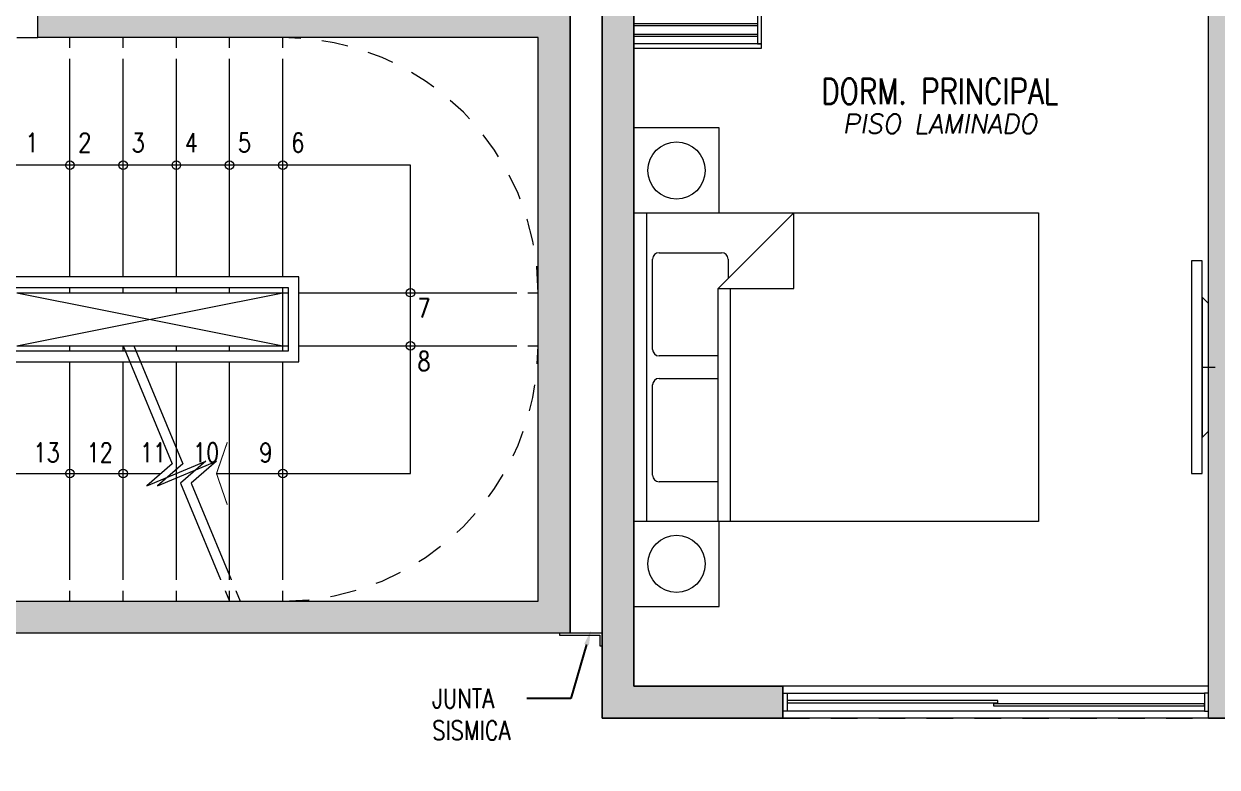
# Model space of a CAD drawing. Header units: millimetres. Extents: x -3 to 53, y -110 to 39.
# Drawn here: x 24.28 to 29.89, y -29.79 to -26.29 of the extents above; entities that cross this region are included whole.
import ezdxf
from ezdxf import colors
from ezdxf.entities.mleader import LeaderData, LeaderLine
from ezdxf.enums import TextEntityAlignment as Align
from ezdxf.math import Vec2, Vec3

# ---------------------------------------------------------------- set-up
doc = ezdxf.new("R2010")
doc.units = ezdxf.units.MM
doc.set_wipeout_variables(frame=1)
doc.linetypes.add('HIDDEN2', pattern=[0.1875, 0.125, -0.0625])
for name, color, linetype in [('A-BARANDAS', 8, 'Continuous'), ('A-EST HATCH', 8, 'Continuous'), ('A-EST PLACAS', 8, 'Continuous'), ('A-EST VIGAS', 8, 'HIDDEN2'), ('A-LINEAS', 8, 'Continuous'), ('A-MURO BAJO', 8, 'Continuous'), ('A-PROYECCIONES', 8, 'HIDDEN2'), ('A-TEXTO-ACABADO PISO', 8, 'Continuous'), ('A-TEXTO-INDICACIONES', 8, 'Continuous'), ('DLP_MOBILIARIO', 8, 'Continuous'), ('DLP_MOBILIARIO FIJO', 8, 'Continuous'), ('DLP_TEXTO AMBIENTE', 8, 'Continuous')]:
    doc.layers.add(name, color=color, linetype=linetype)
doc.layers.add('A-MUROS', color=8, linetype='Continuous', lineweight=30)
doc.styles.add('ROMANS', font='ROMANS.shx', dxfattribs={"oblique": 10})
doc.styles.add('TXT_COTAS', font='romans.shx', dxfattribs={"width": 0.8})

# ---------------------------------------------------------------- blocks, each defined once
blk = doc.blocks.new('EST.P10')
at = {"layer": 'A-EST HATCH', "lineweight": 0}
h = blk.add_hatch(color=8, dxfattribs=at)
h.dxf.hatch_style = 1
h.paths.add_polyline_path([(10.5, -2.74), (10.5, 3.325), (12.15, 3.325), (12.15, 3.525), (10.35, 3.525), (10.35, 2.65), (8.85, 2.65), (8.85, 3.15), (8.7, 3.15), (8.7, 2.45), (10.35, 2.45), (10.35, -2.74)])
h.paths.add_polyline_path([(31.6, 7.325), (30, 7.325), (30, 10.425), (31.2, 10.425), (31.2, 10.575), (29.85, 10.575), (29.85, 7.175), (31.6, 7.175)])
h.paths.add_polyline_path([(32.4, 10.575), (32.55, 10.575), (32.55, 7.175), (32.4, 7.175)])
h.paths.add_polyline_path([(37.9, 11.05), (38.2, 11.05), (38.2, 10.9), (38.05, 10.9), (38.05, 7.825), (37.9, 7.825)])
h.paths.add_polyline_path([(34.95, 10.425), (34.95, 7.325), (33.35, 7.325), (33.35, 7.175), (35.1, 7.175), (35.1, 10.575), (33.75, 10.575), (33.75, 10.425)])
h.paths.add_polyline_path([(44.2, 10.9), (44.8, 10.9), (44.8, 11.05), (44.05, 11.05), (44.05, 7.65), (45.2, 7.65), (45.2, 7.8), (44.2, 7.8)])
h.paths.add_polyline_path([(46, 11.05), (46, 7.65), (46.15, 7.65), (46.15, 11.05)])
h.paths.add_polyline_path([(46.95, 7.8), (48.55, 7.8), (48.55, 10.9), (47.35, 10.9), (47.35, 11.05), (48.7, 11.05), (48.7, 7.65), (46.95, 7.65)])
h.paths.add_polyline_path([(44.2, -2.65), (44.8, -2.65), (44.8, -2.8), (44.05, -2.8), (44.05, 0.6), (45.2, 0.6), (45.2, 0.45), (44.2, 0.45)])
h.paths.add_polyline_path([(46, -2.8), (46, 0.6), (46.15, 0.6), (46.15, -2.8)])
h.paths.add_polyline_path([(46.95, 0.45), (48.55, 0.45), (48.55, -2.65), (47.35, -2.65), (47.35, -2.8), (48.7, -2.8), (48.7, 0.6), (46.95, 0.6)])
h.paths.add_polyline_path([(41.35, -0.35), (41.2, -0.35), (41.2, -2.65), (41.05, -2.65), (41.05, -2.8), (41.35, -2.8)])
h.paths.add_polyline_path([(31.6, 0.925), (30, 0.925), (30, -2.175), (31.2, -2.175), (31.2, -2.325), (29.85, -2.325), (29.85, 1.075), (31.6, 1.075)])
h.paths.add_polyline_path([(32.4, -2.325), (32.55, -2.325), (32.55, 1.075), (32.4, 1.075)])
h.paths.add_polyline_path([(37.9, -2.8), (38.2, -2.8), (38.2, -2.65), (38.05, -2.65), (38.05, 0.425), (37.9, 0.425)])
h.paths.add_polyline_path([(34.95, -2.175), (34.95, 0.925), (33.35, 0.925), (33.35, 1.075), (35.1, 1.075), (35.1, -2.325), (33.75, -2.325), (33.75, -2.175)])
h.paths.add_polyline_path([(18.45, 7.325), (20.05, 7.325), (20.05, 10.425), (18.85, 10.425), (18.85, 10.575), (20.2, 10.575), (20.2, 7.175), (18.45, 7.175)])
h.paths.add_polyline_path([(17.65, 10.575), (17.5, 10.575), (17.5, 7.175), (17.65, 7.175)])
h.paths.add_polyline_path([(11.85, 11.05), (11.85, 10.9), (12, 10.9), (12, 7.825), (12.15, 7.825), (12.15, 11.05)])
h.paths.add_polyline_path([(22.45, 4.725), (13.05, 4.725), (13.05, 4.875), (16.6, 4.875), (16.6, 6.275), (16.8, 6.275), (16.8, 4.875), (19.7, 4.875), (19.7, 6.275), (19.85, 6.275), (19.85, 4.875), (22.25, 4.875), (22.25, 6.125), (20.6, 6.125), (20.6, 6.275), (22.875, 6.275), (22.875, 6.125), (22.45, 6.125)])
h.paths.add_polyline_path([(15.1, 10.425), (15.1, 7.325), (16.7, 7.325), (16.7, 7.175), (14.95, 7.175), (14.95, 10.575), (16.3, 10.575), (16.3, 10.425)])
h.paths.add_polyline_path([(10.35, 5.8), (8.7, 5.8), (8.7, 5.1), (8.85, 5.1), (8.85, 5.6), (10.35, 5.6), (10.35, 4.725), (12.15, 4.725), (12.15, 4.925), (10.5, 4.925), (10.5, 10.99), (10.35, 10.99)])
h.paths.add_polyline_path([(5.85, 10.9), (5.25, 10.9), (5.25, 11.05), (6, 11.05), (6, 7.65), (4.85, 7.65), (4.85, 7.8), (5.85, 7.8)])
h.paths.add_polyline_path([(4.05, 11.05), (4.05, 7.65), (3.9, 7.65), (3.9, 11.05)])
h.paths.add_polyline_path([(3.1, 7.8), (1.5, 7.8), (1.5, 10.9), (2.7, 10.9), (2.7, 11.05), (1.35, 11.05), (1.35, 7.65), (3.1, 7.65)])
h.paths.add_polyline_path([(4.05, -2.8), (4.05, 0.6), (3.9, 0.6), (3.9, -2.8)])
h.paths.add_polyline_path([(3.1, 0.45), (1.5, 0.45), (1.5, -2.65), (2.7, -2.65), (2.7, -2.8), (1.35, -2.8), (1.35, 0.6), (3.1, 0.6)])
h.paths.add_polyline_path([(8.7, -0.35), (8.85, -0.35), (8.85, -2.65), (9, -2.65), (9, -2.8), (8.7, -2.8)])
h.paths.add_polyline_path([(18.45, 0.925), (20.05, 0.925), (20.05, -2.175), (18.85, -2.175), (18.85, -2.325), (20.2, -2.325), (20.2, 1.075), (18.45, 1.075)])
h.paths.add_polyline_path([(17.65, -2.325), (17.5, -2.325), (17.5, 1.075), (17.65, 1.075)])
h.paths.add_polyline_path([(12.15, -2.8), (11.85, -2.8), (11.85, -2.65), (12, -2.65), (12, 0.425), (12.15, 0.425)])
h.paths.add_polyline_path([(15.1, -2.175), (15.1, 0.925), (16.7, 0.925), (16.7, 1.075), (14.95, 1.075), (14.95, -2.325), (16.3, -2.325), (16.3, -2.175)])
h.paths.add_polyline_path([(39.7, 3.525), (37.9, 3.525), (37.9, 3.375), (39.55, 3.375), (39.55, -2.74), (39.7, -2.74), (39.7, 2.5), (41.35, 2.5), (41.35, 3.15), (41.2, 3.15), (41.2, 2.65), (39.7, 2.65)])
h.paths.add_polyline_path([(6, -2.8), (6, 0.6), (4.85, 0.6), (4.85, 0.45), (5.85, 0.45), (5.85, -2.65), (5.25, -2.65), (5.25, -2.8)])
h.paths.add_polyline_path([(3.0968, 5.55), (2.95, 5.55), (2.95, 6.75), (5.1, 6.75), (5.1, 6.6), (4.65, 6.6), (4.65, 5), (4.45, 5), (4.45, 6.6), (3.1, 6.6), (3.1, 5.55)], flags=17)
h.paths.add_polyline_path([(3.0968, 2.7), (2.95, 2.7), (2.95, 1.5), (5.1, 1.5), (5.1, 1.65), (4.65, 1.65), (4.65, 3.25), (4.45, 3.25), (4.45, 1.65), (3.1, 1.65), (3.1, 2.7)], flags=17)
h.paths.add_polyline_path([(8.8501, 4.2), (6, 4.2), (6, 6.75), (5.85, 6.75), (5.85, 4.2), (3.1, 4.2), (3.1, 4.8), (2.95, 4.8), (2.95, 4.2), (0.15, 4.2), (0.15, 8.25), (0, 8.25), (0, 0), (0.15, 0), (0.15, 4.05), (2.95, 4.05), (2.95, 3.45), (3.1, 3.45), (3.1, 4.05), (5.85, 4.05), (5.85, 1.5), (6, 1.5), (6, 4.05), (8.8501, 4.05)])
h.paths.add_polyline_path([(8.7, 11.05), (8.7, 8.6), (8.85, 8.6), (8.85, 10.9), (9, 10.9), (9, 11.05)])
h.paths.add_polyline_path([(22.9, 4.725), (25, 4.725), (25, 4.875), (23.05, 4.875), (23.05, 8.575), (25, 8.575), (25, 8.725), (23.05, 8.725), (23.05, 10.575), (22.2, 10.575), (22.2, 10.425), (22.9, 10.425)])
h.paths.add_polyline_path([(39.7, 10.99), (39.7, 5.75), (41.35, 5.75), (41.35, 5.1), (41.2, 5.1), (41.2, 5.6), (39.7, 5.6), (39.7, 4.725), (37.9, 4.725), (37.9, 4.875), (39.55, 4.875), (39.55, 10.99)])
h.paths.add_polyline_path([(47.1, 4.2), (49.9, 4.2), (49.9, 8.25), (50.05, 8.25), (50.05, 0), (49.9, 0), (49.9, 4.05), (47.1, 4.05), (47.1, 3.45), (46.95, 3.45), (46.95, 4.05), (44.2, 4.05), (44.2, 1.5), (44.05, 1.5), (44.05, 4.05), (41.1999, 4.05), (41.1999, 4.2), (44.05, 4.2), (44.05, 6.75), (44.2, 6.75), (44.2, 4.2), (46.95, 4.2), (46.95, 4.8), (47.1, 4.8)])
h.paths.add_polyline_path([(41.35, 11.05), (41.05, 11.05), (41.05, 10.9), (41.2, 10.9), (41.2, 8.6), (41.35, 8.6)])
h.paths.add_polyline_path([(46.9532, 5.55), (47.1, 5.55), (47.1, 6.75), (44.95, 6.75), (44.95, 6.6), (45.4, 6.6), (45.4, 5), (45.6, 5), (45.6, 6.6), (46.95, 6.6), (46.95, 5.55)], flags=17)
h.paths.add_polyline_path([(46.9532, 2.7), (47.1, 2.7), (47.1, 1.5), (44.95, 1.5), (44.95, 1.65), (45.4, 1.65), (45.4, 3.25), (45.6, 3.25), (45.6, 1.65), (46.95, 1.65), (46.95, 2.7)], flags=17)
h.paths.add_polyline_path([(26.7, 4.725), (26.85, 4.725), (26.85, 8.725), (26.7, 8.725)])
h.paths.add_polyline_path([(27.15, 10.425), (27.85, 10.425), (27.85, 10.575), (27, 10.575), (27, 4.725), (27.15, 4.725)])
h.paths.add_polyline_path([(27.6, 6.125), (27.6, 4.725), (37, 4.725), (37, 4.875), (33.45, 4.875), (33.45, 6.275), (33.25, 6.275), (33.25, 4.875), (30.35, 4.875), (30.35, 6.275), (30.2, 6.275), (30.2, 4.875), (27.8, 4.875), (27.8, 6.125), (29.45, 6.125), (29.45, 6.275), (27.175, 6.275), (27.175, 6.125)])
h.paths.add_polyline_path([(21.05, 1.975), (21.05, 2.125), (22.85, 2.125), (22.85, 3.375), (20.3, 3.375), (20.3, 1.975), (20.15, 1.975), (20.15, 3.375), (16.8, 3.375), (16.8, 1.975), (16.6, 1.975), (16.6, 3.375), (13.05, 3.375), (13.05, 3.525), (23.05, 3.525), (23.05, 1.975)])
h.paths.add_polyline_path([(23.05, 1.95), (23.05, -1.775), (26.7, -1.775), (26.7, 0.875), (24.35, 0.875), (24.35, 1.425), (24.05, 1.425), (24.05, 1.575), (24.5, 1.575), (24.5, 1.025), (26.7, 1.025), (26.7, 3.375), (24.05, 3.375), (24.05, 3.525), (26.85, 3.525), (26.85, -1.925), (23.05, -1.925), (23.05, -2.325), (22.2, -2.325), (22.2, -2.175), (22.9, -2.175), (22.9, 1.95)])
h.paths.add_polyline_path([(29, 1.975), (29, 2.125), (27.2, 2.125), (27.2, 3.375), (29.75, 3.375), (29.75, 1.975), (29.9, 1.975), (29.9, 3.375), (33.25, 3.375), (33.25, 1.975), (33.45, 1.975), (33.45, 3.375), (37, 3.375), (37, 3.525), (27, 3.525), (27, 1.975)])
h.paths.add_polyline_path([(27, 1.95), (27, -2.325), (27.85, -2.325), (27.85, -2.175), (27.15, -2.175), (27.15, 1.95)])
at = {"layer": 'A-EST PLACAS', "color": 8, "lineweight": 0}
for points in [[(23.05, 1.95), (23.05, -1.775), (26.7, -1.775), (26.7, 0.875), (24.35, 0.875), (24.35, 1.425), (24.05, 1.425), (24.05, 1.575), (24.5, 1.575), (24.5, 1.025), (26.7, 1.025), (26.7, 3.375), (24.05, 3.375), (24.05, 3.525), (26.85, 3.525), (26.85, -1.925), (23.05, -1.925), (23.05, -2.325), (22.2, -2.325), (22.2, -2.175), (22.9, -2.175), (22.9, 1.95)], [(27, 1.95), (27, -2.325), (27.85, -2.325), (27.85, -2.175), (27.15, -2.175), (27.15, 1.95)], [(31.6, 0.925), (30, 0.925), (30, -2.175), (31.2, -2.175), (31.2, -2.325), (29.85, -2.325), (29.85, 1.075), (31.6, 1.075)]]:
    blk.add_lwpolyline(points, close=True, dxfattribs=at)
at = {"layer": 'A-EST VIGAS', "color": 8, "lineweight": 0}
blk.add_line((27.85, -2.325), (29.85, -2.325), dxfattribs=at)
blk = doc.blocks.new('N.01')
at = {"color": 8, "lineweight": 0, "elevation": 0}
blk.add_lwpolyline([(4.19, 0.365), (4.19, 0.315), (4.2, 0.315), (4.2, 0.375), (4, 0.375), (4, 0.365)], close=True, dxfattribs=at)
at = {"layer": 'A-LINEAS', "color": 8, "lineweight": 0}
blk.add_line((3.3, 2.575, 0), (1.2204, 2.575, 0), dxfattribs=at)
at = {"layer": 'A-LINEAS', "color": 8, "linetype": 'Continuous', "lineweight": 0}
for p, q in [((1.45, 1.975, 0), (2.7, 1.725, 0)), ((1.45, 1.725, 0), (2.7, 1.975, 0))]:
    blk.add_line(p, q, dxfattribs=at)
at = {"layer": 'A-LINEAS', "color": 8, "lineweight": 0, "elevation": 0}
blk.add_lwpolyline([(2.3887, 1.125), (3.3, 1.125), (3.3, 2.575)], dxfattribs=at)
at = {"layer": 'A-LINEAS', "color": 8, "lineweight": 0, "const_width": 0.005, "elevation": 0}
blk.add_lwpolyline([(2.4395, 1.2724), (2.3887, 1.125), (2.4395, 0.9776)], dxfattribs=at)
at = {"layer": 'A-LINEAS', "color": 8, "linetype": 'Continuous', "lineweight": 0, "elevation": 0}
blk.add_lwpolyline([(1.2138, 1.125), (2.1278, 1.125)], dxfattribs=at)
at = {"layer": 'A-LINEAS', "color": 8, "linetype": 'Continuous', "lineweight": 0}
for centre in [(1.7, 2.575, 0), (1.95, 2.575, 0), (2.2, 2.575, 0), (2.45, 2.575, 0), (2.7, 2.575, 0), (3.3, 1.975, 0), (3.3, 1.725, 0), (1.7, 1.125, 0), (1.95, 1.125, 0), (2.7, 1.125, 0)]:
    blk.add_circle(centre, 0.02, dxfattribs=at)
at = {"layer": 'A-MURO BAJO', "color": 8, "lineweight": 0}
for p, q in [((1.45, 3.175, 0), (1.55, 3.175, 0)), ((1.7, 1.975, 0), (1.7, 3.175, 0)), ((1.95, 1.975, 0), (1.95, 3.175, 0)), ((2.2, 1.975, 0), (2.2, 3.175, 0)), ((2.45, 1.975, 0), (2.45, 3.175, 0)), ((2.7, 1.975, 0), (2.7, 3.175, 0)), ((1.45, 1.975, 0), (2.7, 1.975, 0)), ((2.45, 1.975, 0), (3.9, 1.975, 0)), ((2.7, 1.725, 0), (2.7, 1.975, 0)), ((1.45, 1.725, 0), (2.7, 1.725, 0)), ((1.7, 0.525, 0), (1.7, 1.725, 0)), ((1.95, 0.525, 0), (1.95, 1.725, 0)), ((2.2, 0.525, 0), (2.2, 1.725, 0)), ((2.45, 0.525, 0), (2.45, 1.725, 0)), ((2.7, 1.725, 0), (3.9, 1.725, 0)), ((2.7, 0.525, 0), (2.7, 1.725, 0))]:
    blk.add_line(p, q, dxfattribs=at)
at = {"layer": 'A-MUROS', "color": 8, "lineweight": 0}
for p, q in [((4.05, 0.375, 0), (4.05, 5.825, 0)), ((4.2, -0.025, 0), (4.2, 5.825, 0)), ((1.55, 3.175, 0), (1.55, 3.725, 0)), ((3.9, 3.175, 0), (1.55, 3.175, 0)), ((3.9, 0.525, 0), (3.9, 3.175, 0)), ((0.25, 0.525, 0), (3.9, 0.525, 0)), ((4.05, 0.375, 0), (0.25, 0.375, 0))]:
    blk.add_line(p, q, dxfattribs=at)
at = {"color": 8, "lineweight": 0}
blk.add_wipeout([(1.425, 1.7), (1.375, 1.65), (2.775, 1.65), (2.775, 2.05), (1.375, 2.05), (1.375, 1.65), (1.425, 1.7), (1.425, 2), (2.725, 2), (2.725, 1.7)], dxfattribs=at).translate(0, 0, 0).dxf.layer = 'A-BARANDAS'
at = {"layer": 'A-BARANDAS', "color": 8, "lineweight": 0, "elevation": 0}
for points in [[(1.375, 2.05), (1.375, 1.65), (2.775, 1.65), (2.775, 2.05)], [(2.725, 1.7), (1.425, 1.7), (1.425, 2), (2.725, 2)]]:
    blk.add_lwpolyline(points, close=True, dxfattribs=at)
at = {"layer": 'A-LINEAS', "color": 8, "linetype": 'Continuous', "lineweight": 0, "elevation": 0}
for points in [[(1.95, 1.725), (2.1808, 1.1712), (2.0615, 1.0673), (2.3385, 1.1827), (2.2192, 1.0789), (2.45, 0.525)], [(2, 1.725), (2.2308, 1.1712), (2.1115, 1.0673), (2.3885, 1.1827), (2.2692, 1.0789), (2.5, 0.525)]]:
    blk.add_lwpolyline(points, dxfattribs=at)
at = {"color": 8, "lineweight": 0}
blk.add_wipeout([(1.45, 0.575), (1.45, 0.625), (1.45, 0.625), (3.8, 0.625), (3.8, 2.5721), (3.8, 3.075), (1.45, 3.075), (1.45, 3.125), (3.85, 3.125), (3.85, 2.5928), (3.85, 0.575)], dxfattribs=at).translate(0, 0, 0).dxf.layer = 'A-BARANDAS'
at = {"layer": 'A-PROYECCIONES', "color": 8, "lineweight": 0}
for centre, start, end in [((2.7, 1.975, 0), 0, 90), ((2.7, 1.725, 0), 270, 0)]:
    blk.add_arc(centre, 1.2, start, end, dxfattribs=at)
blk = doc.blocks.new('A$C4BFA03A9')
at = {"color": 8, "lineweight": 0}
for points in [[(0.06, -0.5), (0.11, -0.5), (0.11, 0.5), (0.06, 0.5)], [(0.03, -0.3), (0.06, -0.33), (0.06, 0.33), (0.03, 0.3)]]:
    blk.add_lwpolyline(points, close=True, dxfattribs=at)
at = {"layer": 'A-PROYECCIONES', "color": 8, "lineweight": 0, "ltscale": 0.15}
blk.add_line((0.06, 0), (0, 0), dxfattribs=at)
blk = doc.blocks.new('CAMA 2PLAZAS C_VELADOR')
at = {"color": 8, "lineweight": 0}
for p, q in [((-1.8499, 0), (-0.3999, 0)), ((-1.8499, -0.06), (-1.8499, 0)), ((-0.3999, 0), (-0.3999, -0.06))]:
    blk.add_line(p, q, dxfattribs=at)
at = {"color": 8, "linetype": 'Continuous', "lineweight": 0}
for p, q in [((-1.8499, -0.06), (-0.3999, -0.06)), ((-1.8499, -1.9), (-1.8499, -0.06)), ((-1.6327, -0.0878), (-1.2086, -0.0878)), ((-1.0413, -0.0878), (-0.6172, -0.0878)), ((-0.3999, -0.06), (-0.3999, -1.9)), ((-1.6633, -0.3958), (-1.6633, -0.1184)), ((-1.1779, -0.1184), (-1.1779, -0.3958)), ((-1.0719, -0.3958), (-1.0719, -0.1184)), ((-0.5866, -0.1184), (-0.5866, -0.4118)), ((-1.8499, -0.396), (-0.7546, -0.396)), ((-0.3999, -0.7507), (-0.7546, -0.396)), ((-0.7546, -0.396), (-0.7546, -0.7507)), ((-0.6172, -0.4424), (-0.7082, -0.4424)), ((-0.7546, -0.452), (-1.8499, -0.452)), ((-0.7546, -0.7507), (-0.3999, -0.7507)), ((-0.3999, -1.9), (-1.8499, -1.9))]:
    blk.add_line(p, q, dxfattribs=at)
at = {"color": 8, "lineweight": 0}
for points in [[(-2.2499, -0.4), (-1.8499, -0.4), (-1.8499, 0), (-2.2499, 0)], [(-0.4, -0.4), (0, -0.4), (0, 0), (-0.4, 0)]]:
    blk.add_lwpolyline(points, close=True, dxfattribs=at)
for centre in [(-2.0499, -0.2), (-0.2, -0.2)]:
    blk.add_circle(centre, 0.1344, dxfattribs=at)
at = {"color": 8, "linetype": 'Continuous', "lineweight": 0}
for centre, start, end in [((-1.6327, -0.1184), 90, 180), ((-1.2086, -0.1184), 0, 90), ((-1.0413, -0.1184), 90, 180), ((-0.6172, -0.1184), 0, 90), ((-0.6172, -0.4118), 270, 0)]:
    blk.add_arc(centre, 0.0306, start, end, dxfattribs=at)
blk = doc.blocks.new('DPTO 75_D11')
at = {"layer": 'DLP_MOBILIARIO FIJO', "lineweight": 0}
h = blk.add_hatch(dxfattribs=at)
h.set_pattern_fill('_USER', color=8, scale=0.05, angle=360, pattern_type=0)
h.set_pattern_definition([(360, (9850.315686, 3180.74786), (1e-17, 0.05), [])])
h.paths.add_polyline_path([(10.75, -2.68), (10.75, -1.55), (10.17, -2.13), (10.17, -2.68)])
at = {"layer": 'A-MURO BAJO', "color": 8, "lineweight": 0}
for p, q in [((8.05, -5.7, 0), (10.05, -5.7, 0)), ((8.05, -5.85, 0), (10.05, -5.85, 0))]:
    blk.add_line(p, q, dxfattribs=at)
at = {"layer": 'A-MUROS', "color": 8, "lineweight": 0}
for p, q in [((10.75, -1.55), (10.75, -5.7)), ((8.05, -5.85), (8.05, -2.45)), ((10.75, -5.7), (10.05, -5.7)), ((10.05, -5.7), (10.05, -5.85)), ((8.05, -5.85), (6.7, -5.85)), ((10.05, -5.85), (10.9, -5.85))]:
    blk.add_line(p, q, dxfattribs=at)
at = {"layer": 'DLP_MOBILIARIO FIJO', "color": 8, "lineweight": 0}
for p, q in [((10.03, -5.7325, 0), (8.07, -5.7325, 0)), ((8.07, -5.8175, 0), (10.03, -5.8175, 0))]:
    blk.add_line(p, q, dxfattribs=at)
at = {"layer": 'DLP_MOBILIARIO FIJO', "color": 8, "lineweight": 0, "elevation": 0}
for points in [[(10.75, -2.68), (10.75, -1.55), (10.17, -2.13), (10.17, -2.68)], [(10.15, -2.13), (10.17, -2.13), (10.17, -2.68), (10.15, -2.68)], [(10.15, -2.7), (10.15, -2.68), (10.75, -2.68), (10.75, -2.7)], [(8.05, -5.7325), (8.07, -5.7325), (8.07, -5.8175), (8.05, -5.8175)], [(9.04, -5.7675), (10.03, -5.7675), (10.03, -5.7775), (9.04, -5.7775)], [(10.05, -5.7325), (10.03, -5.7325), (10.03, -5.8175), (10.05, -5.8175)], [(9.06, -5.7925), (8.07, -5.7925), (8.07, -5.7825), (9.06, -5.7825)]]:
    blk.add_lwpolyline(points, close=True, dxfattribs=at)
at = {"layer": 'DLP_MOBILIARIO', "color": 8, "lineweight": 0, "extrusion": (4.49068e-08, -3.60286e-08, -1), "zscale": -1.00000000000002, "rotation": 90}
blk.add_blockref('CAMA 2PLAZAS C_VELADOR', (-10.75, -3.0751, 0), dxfattribs=at)
at = {"layer": 'DLP_MOBILIARIO', "color": 8, "lineweight": 0, "xscale": -1, "rotation": 180}
blk.add_blockref('A$C4BFA03A9', (8.02, -4.2001, 0), dxfattribs=at)
blk = doc.blocks.new('TEXTO AMBIENTES P10')
at = {"layer": 'A-TEXTO-ACABADO PISO', "color": 8, "lineweight": 0, "insert": (27.2371, -10.5358), "char_height": 0.09, "attachment_point": 2, "rotation": 360, "style": 'ROMANS'}
blk.add_mtext_dynamic_manual_height_columns('PISO LAMINADO', width=1.20225, gutter_width=12.5, heights=[0], dxfattribs=at)
at = {"layer": 'DLP_TEXTO AMBIENTE', "color": 8, "lineweight": 0, "style": 'ROMANS', "width": 0.8}
blk.add_text('DORM. PRINCIPAL', height=0.12, dxfattribs=at).set_placement((27.2373, -10.4879), align=Align.CENTER)
blk = doc.blocks.new('pisos superiores')
at = {"layer": 'DLP_MOBILIARIO FIJO', "lineweight": 0}
h = blk.add_hatch(dxfattribs=at)
h.set_pattern_fill('_USER', color=8, scale=0.05, angle=180, pattern_type=0)
h.set_pattern_definition([(180, (-9816.11571, -3204.041923), (-6e-18, -0.05), [])])
h.paths.add_polyline_path([(0.2, -9.73), (0.2, -8.6), (0.78, -9.18), (0.78, -9.73)])
at = {"color": 8, "lineweight": 0}
blk.add_lwpolyline([(0.04, -12.51), (0.04, -12.56), (0.05, -12.56), (0.05, -12.5), (-0.15, -12.5), (-0.15, -12.51)], close=True, dxfattribs=at)
at = {"layer": 'A-MUROS', "color": 8, "lineweight": 0}
blk.add_lwpolyline([(2.05, -8.6), (0.2, -8.6), (0.2, -12.75), (0.9, -12.75), (0.9, -12.9), (0.05, -12.9), (0.05, -7.05), (0.15, -7.05)], dxfattribs=at)
at = {"layer": 'DLP_MOBILIARIO FIJO', "color": 8, "lineweight": 0, "elevation": 0}
for points in [[(0.2, -9.73), (0.2, -8.6), (0.78, -9.18), (0.78, -9.73)], [(0.8, -9.18), (0.78, -9.18), (0.78, -9.73), (0.8, -9.73)], [(0.8, -9.75), (0.8, -9.73), (0.2, -9.73), (0.2, -9.75)]]:
    blk.add_lwpolyline(points, close=True, dxfattribs=at)
blk = doc.blocks.new('TEXTO NOTAS P10')
at = {"layer": 'A-TEXTO-INDICACIONES', "style": 'ROMANS', "width": 0.8}
for s, p in [('1', (22.9396, -10.714)), ('2', (23.1896, -10.714)), ('3', (23.4396, -10.714)), ('4', (23.6896, -10.714)), ('5', (23.9396, -10.714)), ('6', (24.1896, -10.714)), ('7', (24.7825, -11.4918)), ('8', (24.7825, -11.7418))]:
    blk.add_text(s, height=0.09, rotation=360, dxfattribs=at).set_placement(p)
for s, p in [('13', (23.1017, -12.1713)), ('12', (23.3517, -12.1713)), ('11', (23.6017, -12.1713)), ('10', (23.8517, -12.1713)), ('9', (24.1017, -12.1713))]:
    blk.add_text(s, height=0.09, dxfattribs=at).set_placement(p, align=Align.RIGHT)
at = {"layer": 'A-TEXTO-INDICACIONES'}
ml = blk.add_multileader_mtext('Standard', dxfattribs=at)
ml.set_content('\\pxsm1,t16;JUNTA \\PSISMICA', color=256, style='TXT_COTAS')
ml.set_leader_properties(color=7)
ml.build(insert=Vec2(0, 0))
ml.multileader.update_dxf_attribs({"dogleg_length": 0.05, "arrow_head_size": 0.07})
ctx = ml.context
ctx.base_point, ctx.char_height, ctx.arrow_head_size, ctx.landing_gap_size, ctx.plane_origin = Vec3(24.8025, -13.2825), 0.09, 0.07, 0.05, Vec3(24.5831, -13.8658)
notes = []
notes.append((ctx, [(1, (1, 1, 0), (25.5031, -13.2825), (-1, 0), 0.2064, [(0, [(25.5975, -12.962)], 0, [])])]))
ctx.mtext.insert, ctx.mtext.width, ctx.mtext.defined_height, ctx.mtext.flow_direction = Vec3(24.8525, -13.2375), 1.024058, 0.5146, 5
for ctx, leaders in notes:
    for number, flags, end, landing, length, lines in leaders:
        leader = LeaderData()
        leader.index, (leader.has_last_leader_line, leader.has_dogleg_vector, leader.attachment_direction) = number, flags
        leader.last_leader_point, leader.dogleg_vector, leader.dogleg_length = Vec3(end), Vec3(landing), length
        for number, points, colour, breaks in lines:
            line = LeaderLine()
            line.index, line.vertices, line.color, line.breaks = number, Vec3.list(points), colors.encode_raw_color(colour), breaks
            leader.lines.append(line)
        ctx.leaders.append(leader)
blk = doc.blocks.new('arq.')
at = {"layer": 'A-EST PLACAS', "color": 8}
blk.add_blockref('EST.P10', (101.2127, -25.3388), dxfattribs=at)
at = {"color": 8}
blk.add_blockref('N.01', (124.0127, -27.6388, 0), dxfattribs=at)
at = {"color": 8, "xscale": -1}
blk.add_blockref('DPTO 75_D11', (139.1127, -21.8138), dxfattribs=at)
at = {"layer": 'A-MURO BAJO', "color": 8}
blk.add_blockref('pisos superiores', (128.1627, -14.7638), dxfattribs=at)
at = {"layer": 'A-TEXTO-INDICACIONES', "color": 8}
blk.add_blockref('TEXTO NOTAS P10', (102.5627, -14.2888), dxfattribs=at)
at = {"layer": 'DLP_TEXTO AMBIENTE', "color": 8}
blk.add_blockref('TEXTO AMBIENTES P10', (102.5627, -14.2888), dxfattribs=at)

msp = doc.modelspace()

# ---------------------------------------------------------------- block references
at = {"color": 7}
msp.add_blockref('arq.', (-101.2125, -1.8936), dxfattribs=at)

doc.saveas('drawing.dxf')
